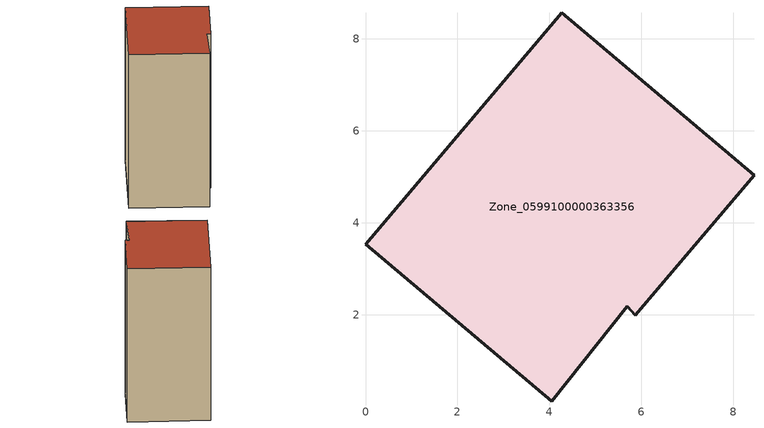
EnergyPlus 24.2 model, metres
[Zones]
Zone_0599100000363356
 floor ground (C_G): 5.7,2.18 4.05,0.11 0,3.53 4.27,8.57 8.45,5.04 5.87,1.98 z0.03
 wall outside (C_F): 8.45,5.04 4.27,8.57 0,3.53 4.05,0.11 5.7,2.18 5.87,1.98 8.45,5.04 z0.03:11.4
 roof outside (C_R): 5.87,1.98 8.45,5.04 4.27,8.57 0,3.53 4.05,0.11 5.7,2.18 z11.4
[BUILDING]
Pand.0599100000363356: North Axis=0; Terrain=City; Loads Convergence Tolerance Value=0.04; Temperature Convergence Tolerance Value=0.4; Solar Distribution=FullExterior; Maximum Number of Warmup Days=25; Minimum Number of Warmup Days=1
[Site:Location]
Rotterdam.The.Hague.AP_ZH_NLD Design_Conditions: Latitude=51.96; Longitude=4.45; Time Zone=1; Elevation=-4.5
[SITE:GROUNDTEMPERATURE:BUILDINGSURFACE]
18, 18, 18, 18, 18, 18, 18, 18, 18, 18, 18, 18
[MATERIAL] Thermal Absorptance=0.9; Solar Absorptance=0.7; Visible Absorptance=0.7
Name | Roughness | Thickness | Conductivity | Density | Specific Heat
G.TC.1992-2005 | MediumSmooth | 0.15 | 0.06 | 540 | 1210
F.TC.1992-2005 | Rough | 0.3 | 0.12 | 1920 | 840
R.TC.1992-2005 | MediumRough | 0.2 | 0.08 | 1500 | 1000
[CONSTRUCTION]
C_G: G.TC.1992-2005
C_F: F.TC.1992-2005
C_R: R.TC.1992-2005
[ZONE]
Zone_0599100000363356: Type=1; Multiplier=1; Ceiling Height=Autocalculate; Volume=Autocalculate; Floor Area=autocalculate; Part of Total Floor Area=Yes
[ZONEINFILTRATION:DESIGNFLOWRATE]
Infil_Zone_0599100000363356: Zone or ZoneList or Space or SpaceList=Zone_0599100000363356; Schedule=AlwaysOn; Design Flow Rate Calculation Method=Flow/Area; Flow Rate per Floor Area=0.0015; Constant Term Coefficient=1; Temperature Term Coefficient=0; Velocity Term Coefficient=0; Velocity Squared Term Coefficient=0
[HVACTEMPLATE:ZONE:IDEALLOADSAIRSYSTEM]
Zone_0599100000363356: Maximum Heating Supply Air Temperature=50; Minimum Cooling Supply Air Temperature=13; Maximum Heating Supply Air Humidity Ratio=0.0156; Minimum Cooling Supply Air Humidity Ratio=0.0077; Heating Limit=NoLimit; Cooling Limit=NoLimit; Dehumidification Control Type=ConstantSensibleHeatRatio; Cooling Sensible Heat Ratio=0.7; Dehumidification Setpoint=60; Humidification Control Type=None; Humidification Setpoint=30; Outdoor Air Method=None; Outdoor Air Flow Rate per Person=0.00944; Outdoor Air Flow Rate per Zone Floor Area=0; Outdoor Air Flow Rate per Zone=0; Demand Controlled Ventilation Type=None; Outdoor Air Economizer Type=NoEconomizer; Heat Recovery Type=None; Sensible Heat Recovery Effectiveness=0.7; Latent Heat Recovery Effectiveness=0.65
[ZONECONTROL:THERMOSTAT]
ThermostatControl_Zone_0599100000363356: Zone or ZoneList=Zone_0599100000363356; Control Type Schedule=DualSetpointControlType; Control 1=Thermostat_Zone_0599100000363356; Temperature Difference Between Cutout And Setpoint=0
[THERMOSTATSETPOINT:DUALSETPOINT]
Thermostat_Zone_0599100000363356: Heating Setpoint Temperature Schedule=HeatingSetpoint_Zone_0599100000363356; Cooling Setpoint Temperature Schedule=CoolingSetpoint_Zone_0599100000363356
[SCHEDULE:COMPACT]
HeatingSetpoint_Zone_0599100000363356: Through: 12/31, For: AllDays, Until: 24:00, 21
CoolingSetpoint_Zone_0599100000363356: Through: 12/31, For: AllDays, Until: 24:00, 24
DualSetpointControlType: Through: 12/31, For: AllDays, Until: 24:00, 4
AlwaysOn: Through: 12/31, For: AllDays, Until: 24:00, 1
